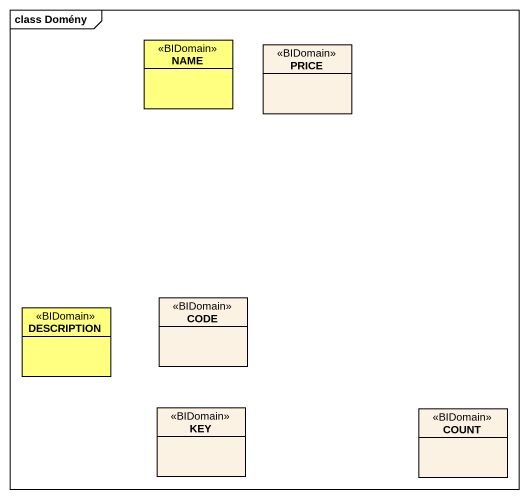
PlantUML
@startuml
mainframe class Domény
hide circle
hide empty members
class NAME <<BIDomain>> #FFFF80
class PRICE <<BIDomain>>
class DESCRIPTION <<BIDomain>> #FFFF80
class CODE <<BIDomain>>
class KEY <<BIDomain>>
class COUNT <<BIDomain>>
@enduml
